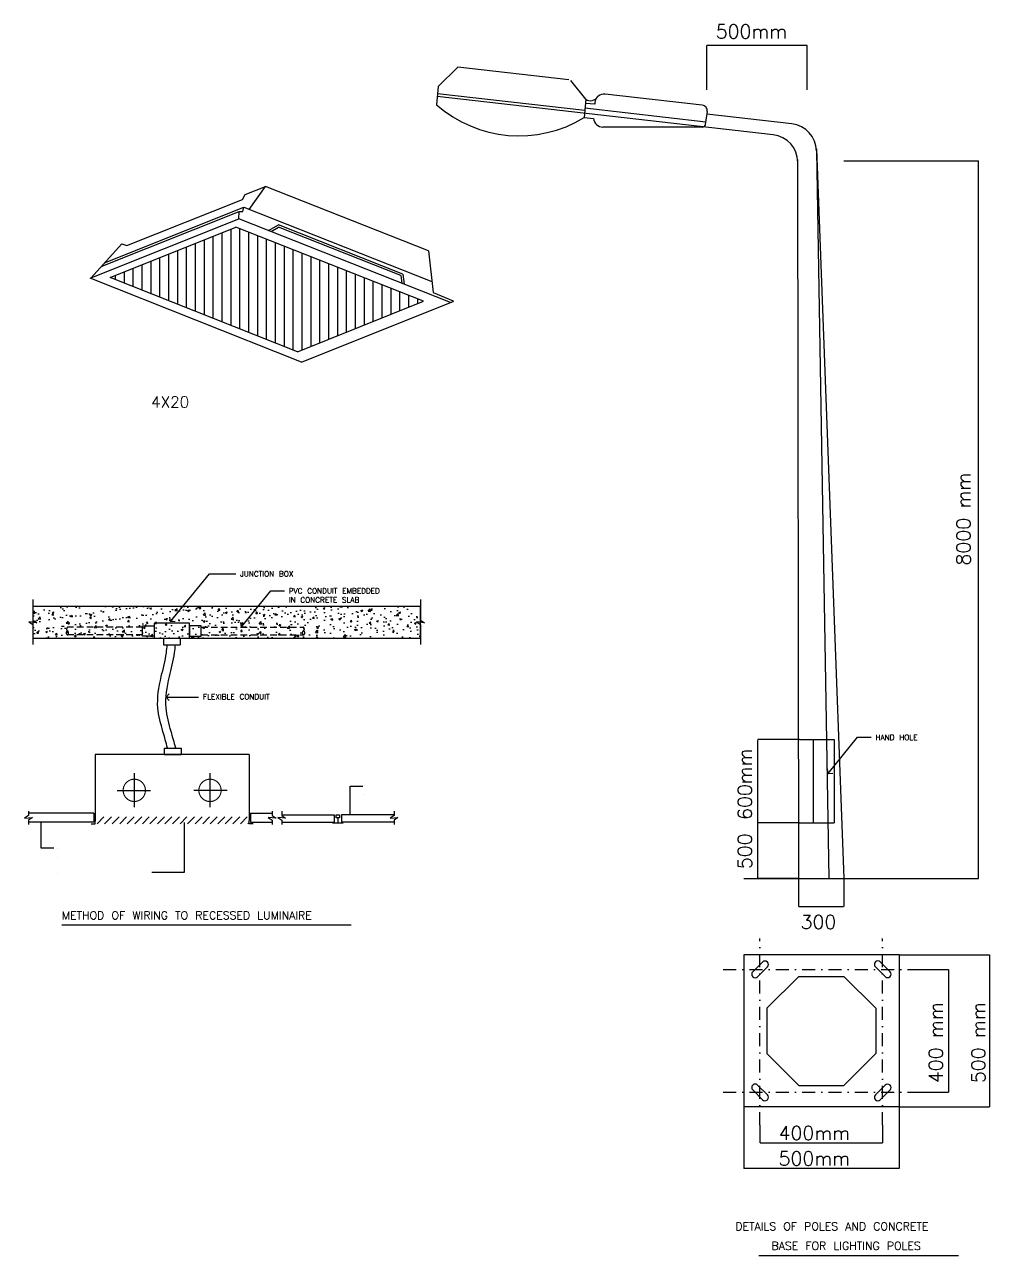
# Model space of a CAD drawing. Extents: x -199482 to -112389, y 75790 to 136754.
# Drawn here: x -149065 to -112389, y 81860 to 128633 of the extents above; entities that cross this region are included whole.
import ezdxf
from ezdxf.enums import TextEntityAlignment as Align

# ---------------------------------------------------------------- set-up
doc = ezdxf.new("R2010")
doc.units = 0
doc.header["$LTSCALE"] = 1000
doc.header["$MEASUREMENT"] = 0
doc.linetypes.add('DASHDOT', pattern=[1, 0.5, -0.25, 0, -0.25])
doc.linetypes.add('HIDDEN', pattern=[0.375, 0.25, -0.125])
for name, color, linetype in [('BORDER', 4, 'CONTINUOUS'), ('DOOR-NO', 5, 'CONTINUOUS'), ('LIGH', 3, 'CONTINUOUS')]:
    doc.layers.add(name, color=color, linetype=linetype)
doc.styles.add('ROMANS', font='ROMANS.shx', dxfattribs={"height": 200})
doc.styles.get("Standard").update_dxf_attribs({"font": 'TXT.shx', "height": 200})

msp = doc.modelspace()

# ---------------------------------------------------------------- hatches: boundary and pattern name
at = {"layer": 'DOOR-NO'}
h = msp.add_hatch(dxfattribs=at)
h.set_pattern_fill('AR-CONC', color=11, scale=100, style=0)
h.set_pattern_definition([(50, (0, 0), (717.2602, -62.7521), [75, -825]), (355, (0, 0), (-138.7513, 752.192), [60, -660]), (100.4514, (59.8, -5.2), (578.5094, 689.4395), [63.7402, -701.142]), (46.1842, (0, 200), (1067.241, -165.519), [112.5, -1237.5]), (96.6356, (88.9, 186.2), (934.663, 974.118), [95.61, -1051.713]), (351.1842, (0, 200), (934.662, 974.1186), [90, -990]), (21, (100, 150), (596.907, -402.6189), [75, -825]), (326, (100, 150), (243.3153, 725.15), [60, -660]), (71.4514, (149.74, 116.45), (840.2226, 322.5305), [63.7402, -701.142]), (37.5, (0, 0), (12.15986, 332.89385), [0, -652, 0, -670, 0, -662.5]), (7.5, (0, 0), (263.06954, 394.4117), [0, -382, 0, -637, 0, -252.5]), (327.5, (-223, 0), (533.82244, -22.55487), [0, -250, 0, -780, 0, -1035]), (317.5, (-323, 0), (583.1862, 100.105), [0, -325, 0, -518, 0, -735])])
h.paths.add_polyline_path([(-134015, 106521), (-148751, 106521), (-148751, 105318), (-134015, 105318)])

# ---------------------------------------------------------------- linework, layer by layer
at = {"layer": 'BORDER', "color": 3}
for points in [[(-143632, 101140), (-143689, 101349), (-143826, 101852), (-144088, 102750), (-143905, 103773), (-143692, 104555), (-143651, 104965), (-143642, 105068)], [(-143321, 101140), (-143378, 101349), (-143515, 101852), (-143777, 102750), (-143594, 103773), (-143381, 104555), (-143340, 104965), (-143331, 105068)]]:
    msp.add_open_spline(points, degree=3, knots=[0, 0, 0, 0, 652.753658, 1567.291334, 2765.832687, 3693.029636, 4002.041613, 4002.041613, 4002.041613, 4002.041613], dxfattribs=at)
at = {"layer": 'LIGH', "color": 4, "linetype": 'ByBlock'}
for p, q in [((-123129, 126150), (-123129, 127843)), ((-119315, 127841), (-123125, 127841)), ((-119311, 126150), (-119311, 127843)), ((-117924, 123455), (-112807, 123455)), ((-112809, 96185), (-112809, 123450)), ((-119605, 101461), (-121194, 101461)), ((-121192, 98297), (-121192, 101456)), ((-119605, 98293), (-121194, 98293)), ((-119605, 98293), (-121194, 98293)), ((-121192, 96175), (-121192, 98288)), ((-119640, 96181), (-121193, 96181)), ((-119640, 96169), (-119640, 95118)), ((-117925, 96179), (-117925, 95118)), ((-117924, 96181), (-112807, 96181)), ((-119636, 95120), (-117929, 95120)), ((-115824, 93286), (-112389, 93286)), ((-112391, 93282), (-112391, 87504)), ((-115004, 92727), (-113944, 92727)), ((-113946, 92723), (-113946, 88063)), ((-115004, 88059), (-113944, 88059)), ((-121728, 87499), (-121728, 85167)), ((-115825, 87499), (-115825, 85167)), ((-115824, 87500), (-112389, 87500)), ((-121112, 86806), (-121112, 86138)), ((-116448, 86806), (-116448, 86138)), ((-121107, 86140), (-116452, 86140)), ((-121724, 85170), (-115830, 85170))]:
    msp.add_line(p, q, dxfattribs=at)
at = {"layer": 'LIGH', "color": 4}
for p, q in [((-133346, 126283), (-132594, 127014)), ((-128370, 126534), (-132594, 127014)), ((-127735, 125797), (-128294, 126510)), ((-133346, 126283), (-133407, 125584)), ((-120610, 124447), (-133380, 125896)), ((-127772, 125372), (-133370, 126007)), ((-123302, 125572), (-126996, 125991)), ((-127735, 125797), (-127796, 125098)), ((-123174, 124930), (-127773, 125452)), ((-127748, 125648), (-127391, 125617)), ((-127386, 125672), (-127391, 125615)), ((-127796, 125098), (-127434, 125062)), ((-123117, 125333), (-123188, 124831)), ((-119897, 124863), (-123131, 125230)), ((-123292, 124740), (-127083, 124740)), ((-119678, 123502), (-119640, 96170)), ((-118965, 123915), (-117925, 96181)), ((-118960, 123832), (-118488, 96181)), ((-119604, 101461), (-118292, 101461)), ((-119088, 101461), (-119088, 98293)), ((-118292, 101461), (-118292, 98293)), ((-119604, 98293), (-118292, 98293)), ((-121721, 96181), (-115592, 96181)), ((-121728, 93286), (-121728, 87500)), ((-115825, 93286), (-121728, 93286)), ((-115825, 93286), (-115825, 87500)), ((-121386, 92637), (-121015, 93008)), ((-121201, 92452), (-120830, 92823)), ((-116352, 92455), (-116723, 92826)), ((-116166, 92640), (-116537, 93011)), ((-120852, 91251), (-119638, 92465)), ((-119638, 92465), (-117921, 92465)), ((-116707, 91251), (-117921, 92465)), ((-120852, 91251), (-120852, 89534)), ((-116707, 91251), (-116707, 89534)), ((-120852, 89534), (-119638, 88320)), ((-116707, 89534), (-117921, 88320)), ((-121386, 88149), (-121015, 87778)), ((-121201, 88334), (-120830, 87963)), ((-119638, 88320), (-117921, 88320)), ((-116352, 88331), (-116723, 87960)), ((-116166, 88146), (-116537, 87775)), ((-115825, 87500), (-121728, 87500))]:
    msp.add_line(p, q, dxfattribs=at)
at = {"layer": 'LIGH', "color": 4, "linetype": 'Continuous'}
for p, q in [((-140524, 121612), (-139911, 122486)), ((-146024, 119578), (-140735, 121696)), ((-140767, 121533), (-140735, 121696)), ((-140735, 121696), (-133582, 118871)), ((-146154, 119435), (-140913, 121533)), ((-140915, 121258), (-140913, 121533)), ((-140913, 121533), (-140767, 121533)), ((-145814, 119024), (-141029, 120939)), ((-141555, 117337), (-141555, 120729)), ((-141217, 117203), (-141217, 120864)), ((-133904, 118118), (-141029, 120939)), ((-140879, 117070), (-140879, 120880)), ((-140541, 116936), (-140541, 120746)), ((-139789, 120812), (-139416, 121027)), ((-139689, 120772), (-139409, 120934)), ((-134681, 119153), (-139416, 121027)), ((-134760, 119093), (-139409, 120934)), ((-145368, 120298), (-145182, 120235)), ((-142569, 117739), (-142569, 120323)), ((-142231, 117605), (-142231, 120458)), ((-141893, 117471), (-141893, 120593)), ((-140203, 116802), (-140203, 120612)), ((-139865, 116668), (-139865, 120479)), ((-139527, 116534), (-139527, 120345)), ((-139189, 116401), (-139189, 120211)), ((-143920, 118274), (-143920, 119782)), ((-143582, 118140), (-143582, 119917)), ((-143244, 118006), (-143244, 120052)), ((-142907, 117872), (-142907, 120187)), ((-138851, 116267), (-138851, 120077)), ((-138514, 116273), (-138514, 119943)), ((-138176, 116408), (-138176, 119810)), ((-144934, 118675), (-144934, 119376)), ((-144596, 118541), (-144596, 119511)), ((-144258, 118408), (-144258, 119646)), ((-137838, 116544), (-137838, 119676)), ((-137500, 116679), (-137500, 119542)), ((-137162, 116814), (-137162, 119408)), ((-136824, 116949), (-136824, 119274)), ((-138689, 116203), (-145814, 119024)), ((-145610, 118943), (-145610, 119105)), ((-145272, 118809), (-145272, 119241)), ((-136486, 117085), (-136486, 119141)), ((-136148, 117220), (-136148, 119007)), ((-135810, 117355), (-135810, 118873)), ((-134760, 119093), (-134726, 118807)), ((-134681, 119153), (-134637, 118772)), ((-135472, 117491), (-135472, 118739)), ((-135134, 117626), (-135134, 118605)), ((-134796, 117761), (-134796, 118472)), ((-134459, 117896), (-134459, 118338)), ((-138689, 116203), (-133904, 118118)), ((-134121, 118032), (-134121, 118204)), ((-143785, 105068), (-143149, 105068)), ((-143689, 103076), (-143569, 103203)), ((-143689, 103076), (-142449, 103076)), ((-143689, 103076), (-143569, 102949)), ((-118519, 100177), (-117401, 101549)), ((-117401, 101549), (-116879, 101549)), ((-140533, 100889), (-146379, 100889)), ((-143755, 100889), (-143119, 100889)), ((-118519, 100177), (-118542, 100350)), ((-118519, 100177), (-118345, 100190)), ((-136683, 98620), (-136683, 99695)), ((-136683, 99695), (-136213, 99695)), ((-148436, 97336), (-148436, 98324)), ((-142989, 96424), (-142989, 98311)), ((-147949, 97336), (-148436, 97336)), ((-144228, 96424), (-142989, 96424))]:
    msp.add_line(p, q, dxfattribs=at)
at = {"layer": 'LIGH', "color": 11, "linetype": 'Continuous'}
for p, q in [((-143516, 105946), (-142038, 107760)), ((-142038, 107760), (-141031, 107760)), ((-140825, 105742), (-139707, 107114)), ((-139707, 107114), (-139185, 107114)), ((-143516, 105946), (-143539, 106119)), ((-143516, 105946), (-143342, 105959)), ((-140825, 105742), (-140848, 105915)), ((-140825, 105742), (-140651, 105755))]:
    msp.add_line(p, q, dxfattribs=at)
at = {"layer": 'LIGH', "color": 4, "linetype": 'DASHDOT'}
for p, q in [((-121112, 86807), (-121112, 93902)), ((-116448, 86807), (-116448, 93902)), ((-122509, 92727), (-115005, 92727)), ((-122509, 88059), (-115005, 88059))]:
    msp.add_line(p, q, dxfattribs=at)
at = {"layer": 'LIGH', "color": 4, "linetype": 'Continuous'}
for points in [[(-140784, 121988), (-140682, 122178)], [(-140682, 122178), (-139911, 122486)], [(-133716, 120033), (-139911, 122486)], [(-145182, 120235), (-140784, 121988)], [(-146573, 118993), (-140915, 121258)], [(-132876, 118075), (-140915, 121258)], [(-146553, 118997), (-145368, 120298)], [(-133716, 120033), (-133533, 118449)], [(-138534, 115810), (-146573, 118993)], [(-133533, 118449), (-132771, 118141)], [(-138534, 115810), (-132742, 118129)], [(-148751, 106791), (-148751, 106003), (-148604, 105905), (-148898, 105931), (-148751, 105832), (-148751, 105081)], [(-134015, 106791), (-134015, 106003), (-133868, 105905), (-134162, 105931), (-134015, 105832), (-134015, 105081)], [(-143785, 105318), (-143785, 105068)], [(-143785, 105318), (-143149, 105318)], [(-143149, 105318), (-143149, 105068)], [(-143755, 101140), (-143119, 101140)], [(-143755, 101140), (-143755, 100889)], [(-143119, 101140), (-143119, 100889)], [(-146379, 100889), (-146379, 98364)], [(-140533, 100889), (-140533, 98392)], [(-144895, 100185), (-144895, 98897)], [(-142018, 100185), (-142018, 98897)], [(-145550, 99533), (-144280, 99533)], [(-141363, 99533), (-142633, 99533)], [(-148917, 98743), (-148917, 98571), (-149065, 98474), (-148770, 98499), (-148917, 98401), (-148917, 98240)], [(-139653, 98743), (-139653, 98571), (-139505, 98474), (-139800, 98499), (-139653, 98401), (-139653, 98240)], [(-139291, 98743), (-139291, 98571), (-139143, 98474), (-139438, 98499), (-139291, 98401), (-139291, 98240)], [(-135022, 98743), (-135022, 98571), (-135169, 98474), (-134875, 98499), (-135022, 98401), (-135022, 98240)], [(-146435, 98661), (-148917, 98661)], [(-146435, 98324), (-148917, 98324)], [(-146540, 98261), (-146379, 98261)], [(-146435, 98661), (-146435, 98324)], [(-146379, 98261), (-146379, 98387)], [(-146309, 98261), (-146047, 98524)], [(-146023, 98261), (-145760, 98524)], [(-145736, 98261), (-145474, 98524)], [(-145449, 98261), (-145187, 98524)], [(-145162, 98261), (-144900, 98524)], [(-144876, 98261), (-144613, 98524)], [(-144588, 98261), (-144326, 98524)], [(-144302, 98261), (-144040, 98524)], [(-144015, 98261), (-143753, 98524)], [(-143729, 98261), (-143467, 98524)], [(-143442, 98261), (-143179, 98524)], [(-143155, 98261), (-142893, 98524)], [(-142868, 98261), (-142606, 98524)], [(-142582, 98261), (-142320, 98524)], [(-142295, 98261), (-142032, 98524)], [(-142008, 98261), (-141746, 98524)], [(-141722, 98261), (-141459, 98524)], [(-141435, 98261), (-141173, 98524)], [(-141148, 98261), (-140886, 98524)], [(-140861, 98261), (-140599, 98524)], [(-140575, 98261), (-140548, 98288)], [(-140533, 98261), (-140533, 98387)], [(-140373, 98261), (-140533, 98261)], [(-140478, 98661), (-140478, 98324)], [(-140478, 98661), (-139653, 98661)], [(-140478, 98324), (-139653, 98324)], [(-139291, 98603), (-137291, 98603)], [(-139291, 98324), (-137291, 98324)], [(-137364, 98297), (-136958, 98297)], [(-137291, 98603), (-137291, 98324)], [(-137156, 98485), (-137156, 98297)], [(-135022, 98603), (-137021, 98603)], [(-137021, 98603), (-137021, 98324)], [(-135022, 98324), (-137021, 98324)], [(-147649, 94428), (-136645, 94428)], [(-121154, 81860), (-113560, 81860)]]:
    msp.add_lwpolyline(points, dxfattribs=at)
at = {"layer": 'LIGH', "color": 2, "linetype": 'Continuous'}
msp.add_lwpolyline([(-134015, 106521), (-148751, 106521), (-148751, 105318), (-134015, 105318)], close=True, dxfattribs=at)
at = {"layer": 'LIGH', "color": 4, "linetype": 'HIDDEN'}
for points in [[(-147427, 105734, 0.577452), (-147429, 105590)], [(-138473, 105734, -0.577452), (-138471, 105590)], [(-147429, 105590, 0.846165), (-147427, 105443)], [(-147429, 105590, -0.507638), (-147427, 105443)], [(-138471, 105590, 0.507638), (-138473, 105443)], [(-138471, 105590, -0.846165), (-138473, 105443)]]:
    msp.add_lwpolyline(points, format="xyb", dxfattribs=at)
for points in [[(-144579, 105734), (-147427, 105734)], [(-142354, 105734), (-138473, 105734)], [(-144579, 105444), (-147427, 105444)], [(-142354, 105444), (-138473, 105444)]]:
    msp.add_lwpolyline(points, dxfattribs=at)
at = {"layer": 'LIGH', "color": 4, "linetype": 'Continuous', "const_width": 42.2}
for points in [[(-144472, 99533, 1), (-145318, 99533, 1), (-145318, 99533, 1)], [(-141594, 99533, 1), (-142441, 99533, 1), (-142441, 99533, 1)]]:
    msp.add_lwpolyline(points, format="xyb", close=True, dxfattribs=at)
at = {"layer": 'LIGH', "color": 4}
for centre, radius, start, end in [((-127553, 126062), 321, 235.4764, 329.5504), ((-127036, 125642), 352, 83.5258, 175.0488), ((-130269, 129175), 4768, 228.8509, 301.2467), ((-123326, 125362), 211, 351.9264, 83.5258), ((-127083, 125092), 352, 184.8982, 270), ((-123292, 124846), 106, 270, 351.9264), ((-120729, 123398), 1056, 360, 83.5258), ((-120016, 123814), 1056, 0.9786, 83.5258), ((-121293, 92544), 131, 135, 315), ((-120922, 92915), 131, 315, 135), ((-116630, 92918), 131, 45, 225), ((-116259, 92547), 131, 225, 45), ((-121293, 88241), 131, 45, 225), ((-120922, 87870), 131, 225, 45), ((-116630, 87867), 131, 135, 315), ((-116259, 88238), 131, 315, 135)]:
    msp.add_arc(centre, radius, start, end, dxfattribs=at)
at = {"layer": 'LIGH', "color": 4, "linetype": 'ByBlock'}
for points in [[(-123125, 127842), (-123125, 127840), (-123129, 127841)], [(-119315, 127842), (-119315, 127840), (-119311, 127841)], [(-112810, 123450), (-112808, 123450), (-112809, 123455)], [(-121193, 101456), (-121191, 101456), (-121192, 101461)], [(-121193, 98297), (-121191, 98297), (-121192, 98293)], [(-121193, 98288), (-121191, 98288), (-121192, 98293)], [(-121193, 96185), (-121191, 96185), (-121192, 96181)], [(-112810, 96185), (-112808, 96185), (-112809, 96181)], [(-119636, 95121), (-119636, 95120), (-119640, 95120)], [(-117929, 95121), (-117929, 95120), (-117925, 95120)], [(-112392, 93282), (-112391, 93282), (-112391, 93286)], [(-113946, 92723), (-113945, 92723), (-113946, 92727)], [(-113946, 88063), (-113945, 88063), (-113946, 88059)], [(-112392, 87504), (-112391, 87504), (-112391, 87500)], [(-121107, 86141), (-121107, 86140), (-121112, 86140)], [(-116452, 86141), (-116452, 86140), (-116448, 86140)], [(-121724, 85170), (-121724, 85169), (-121728, 85170)], [(-115830, 85170), (-115830, 85169), (-115825, 85170)]]:
    msp.add_solid(points, dxfattribs=at)
at = {"layer": 'LIGH', "color": 4, "linetype": 'Continuous'}
for points in [[(-144142, 105394), (-144579, 105394), (-144579, 105784), (-144142, 105784)], [(-142792, 105890), (-144142, 105890), (-144142, 105318), (-142792, 105318)], [(-142792, 105394), (-142354, 105394), (-142354, 105784), (-142792, 105784)], [(-137220, 98598), (-137099, 98598), (-137099, 98485), (-137220, 98485)]]:
    msp.add_3dface(points, dxfattribs=at)

# ---------------------------------------------------------------- texts
at = {"layer": 'LIGH', "color": 4, "style": 'ROMANS'}
for s, p in [('500mm', (-122793, 128105)), ('300', (-119566, 94267)), ('400mm', (-120403, 86247)), ('500mm', (-120403, 85275))]:
    msp.add_text(s, height=528, dxfattribs=at).set_placement(p)
at = {"layer": 'LIGH', "color": 4, "linetype": 'Continuous'}
for s, height, p in [('4X20', 422.4, (-144255, 114291)), ('JUNCTION BOX', 202.75, (-140870, 107758)), ('PVC CONDUIT EMBEDDED', 202.75, (-139023, 107112)), ('IN CONCRETE SLAB', 202.75, (-139023, 106769)), ('FLEXIBLE CONDUIT', 202.75, (-142283, 103092)), ('HAND HOLE', 202.8, (-116717, 101547))]:
    msp.add_text(s, height=height, dxfattribs=at).set_placement(p, align=Align.MIDDLE_LEFT)
at = {"layer": 'LIGH', "color": 4, "style": 'ROMANS'}
for s, p in [('8000 mm', (-113113, 108078)), ('600mm', (-121422, 98410)), ('500', (-121422, 96540)), ('400 mm', (-114163, 88407)), ('500 mm', (-112546, 88407))]:
    msp.add_text(s, height=528, rotation=90, dxfattribs=at).set_placement(p)
at = {"layer": 'LIGH', "color": 4, "linetype": 'Continuous'}
for s, p in [('DEMOUNTABLE', (-136140, 99723)), ('CEILING', (-136140, 99385)), ('NON-DEMOUNTABLE', (-147810, 97305)), ('CEILING', (-147810, 96967)), ('RECESSED LUMINAIRE', (-147810, 96381))]:
    msp.add_text(s, height=0.2, rotation=180, dxfattribs=at).set_placement(p, align=Align.MIDDLE_LEFT)
for s, p in [('METHOD OF WIRING TO RECESSED LUMINAIRE', (-147649, 94631)), ('DETAILS OF POLES AND CONCRETE', (-122046, 82812)), ('BASE FOR LIGHTING POLES', (-120672, 82071))]:
    msp.add_text(s, height=304.13, dxfattribs=at).set_placement(p)

doc.saveas('drawing.dxf')
